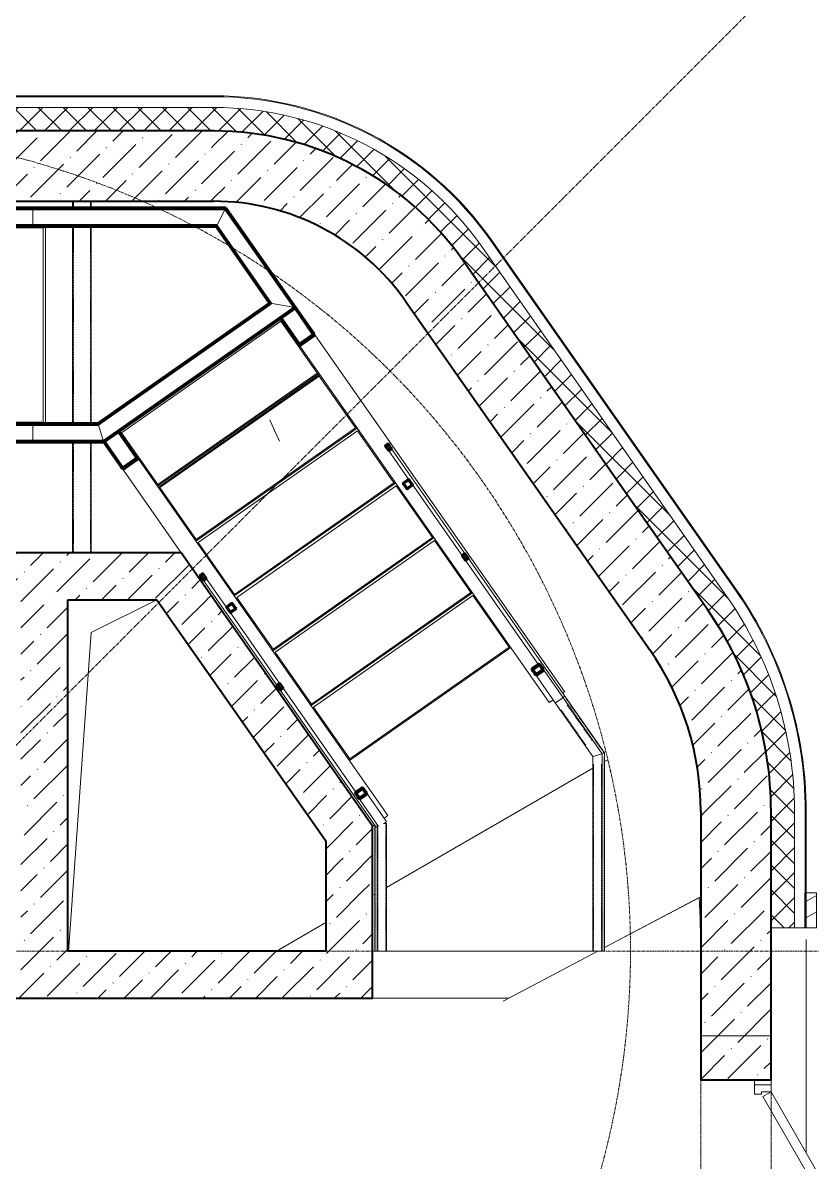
# Model space of a CAD drawing. Header units: millimetres. Extents: x 223 to 163467, y -12002 to 99672.
# Drawn here: x 108839 to 112207, y 18432 to 23293 of the extents above; entities that cross this region are included whole.
import ezdxf

# ---------------------------------------------------------------- set-up
doc = ezdxf.new("R2010")
doc.units = ezdxf.units.MM
for name, pattern in [('ADSK_Линия сетки', [21, 12, -3, 3, -3]), ('Сверху_2_', [3.96875, 2.38125, -1.5875]), ('Скрытая', [7.14375, 4.7625, -2.38125])]:
    doc.linetypes.add(name, pattern=pattern)
for name, color, linetype, lineweight in [('A-ANNO-NOTE', 7, 'Continuous', 9), ('A-AREA', 7, 'Continuous', 9), ('A-DETL-GENF', 7, 'Continuous', 9), ('A-DETL-MEDM', 7, 'Continuous', 18), ('A-DOOR', 7, 'Continuous', 9), ('A-FLOR', 7, 'Continuous', 9), ('A-GLAZ-CWMG', 7, 'Continuous', 9), ('A-WALL', 7, 'Continuous', 9), ('A-WALL-PATT', 7, 'Continuous', 18), ('I-WALL', 7, 'Continuous', 9), ('S-BEAM', 7, 'Continuous', 9), ('S-FSTN', 7, 'Continuous', 9), ('S-GRID', 7, 'Continuous', 9)]:
    doc.layers.add(name, color=color, linetype=linetype, lineweight=lineweight)
pattern_1 = [(45, (0, 0), (42.0948, 154.348), [198.438, -39.688, 1.676, -38.011])]
pattern_2 = [(45, (107111.43, 19209.21), (-53.033, 53.033), []), (135, (107111.43, 19209.21), (-53.033, -53.033), [])]

# ---------------------------------------------------------------- blocks, each defined once
blk = doc.blocks.new('Дверь-Проем - 2200_h_х1500-2633506-2 этаж')
at = {"layer": 'A-DETL-GENF', "linetype": 'Сверху_2_', "lineweight": 20}
for p, q in [((741.8, 150), (-758.2, 150)), ((-758.2, -150), (741.8, -150))]:
    blk.add_line(p, q, dxfattribs=at)
at = {"layer": 'A-DETL-GENF', "lineweight": 40}
for p, q in [((-758.2, 150), (-758.2, -150)), ((741.8, -150), (741.8, 150))]:
    blk.add_line(p, q, dxfattribs=at)
blk = doc.blocks.new('ARM_ПВЛ - ПВ506-2189781-2 этаж')
at = {"layer": 'S-FSTN', "lineweight": 20}
for p, q in [((135, 415), (-135, 415)), ((-135, 415), (-135, -415)), ((135, -415), (135, 415)), ((-135, -415), (135, -415))]:
    blk.add_line(p, q, dxfattribs=at)
blk = doc.blocks.new('ПВЛ_2 - ПВ506-2198100-2 этаж')
at = {"layer": 'S-FSTN', "lineweight": 20}
blk.add_line((75, 0), (915, 0), dxfattribs=at)
blk = doc.blocks.new('Гнутый прямоугольный профиль _Трубы 30245-94_ Балки - гнутый прямоуг_ проф_ 160x80x4-2176570-2 этаж')
at = {"layer": 'S-BEAM', "linetype": 'Скрытая', "lineweight": 20}
for p, q in [((126.7, 36), (-125.5, 36)), ((126.7, -36), (-102.8, -36))]:
    blk.add_line(p, q, dxfattribs=at)
blk = doc.blocks.new('Гнутый прямоугольный профиль _Трубы 30245-94_ Балки - гнутый прямоуг_ проф_ 160x80x4-2177352-2 этаж')
at = {"layer": 'S-BEAM', "linetype": 'Скрытая', "lineweight": 20}
for p, q in [((337, 36), (-397.5, 36)), ((337, -36), (-435, -36))]:
    blk.add_line(p, q, dxfattribs=at)
blk = doc.blocks.new('Гнутый прямоугольный профиль _Трубы 30245-94_ Балки - гнутый прямоуг_ проф_ 160x80x4-2176156-2 этаж')
at = {"layer": 'S-BEAM', "linetype": 'Скрытая', "lineweight": 20}
for p, q in [((498.7, 36), (-496.3, 36)), ((476, -36), (-424, -36))]:
    blk.add_line(p, q, dxfattribs=at)
blk = doc.blocks.new('Гнутый прямоугольный профиль _Трубы 30245-94_ Балки - гнутый прямоуг_ проф_ 160x80x4-2175205-2 этаж')
at = {"layer": 'S-BEAM', "linetype": 'Скрытая', "lineweight": 20}
for p, q in [((220.5, 36), (-184.3, 36)), ((257.9, -36), (-256, -36))]:
    blk.add_line(p, q, dxfattribs=at)
blk = doc.blocks.new('Гнутый прямоугольный профиль _Трубы 30245-94_ Балки - гнутый прямоуг_ проф_ 160x80x4-2183236-2 этаж')
at = {"layer": 'S-BEAM', "linetype": 'Скрытая', "lineweight": 20}
for p, q in [((-500, 36), (-972, 36)), ((420, 36), (-420, 36)), ((528, 36), (500, 36)), ((-500, -36), (-972, -36)), ((420, -36), (-420, -36)), ((528, -36), (500, -36))]:
    blk.add_line(p, q, dxfattribs=at)
blk = doc.blocks.new('Гнутый прямоугольный профиль _Трубы 8645-68_ Балки - гнутый прямоуг_ проф_ 40x20x3-2341593-2 этаж')
at = {"layer": 'S-BEAM', "linetype": 'Скрытая', "lineweight": 20}
for p, q in [((273, 17), (-272, 17)), ((273, -17), (-263.4, -17))]:
    blk.add_line(p, q, dxfattribs=at)
blk = doc.blocks.new('Гнутый квадратный профиль _ТУ BE8639-82_ Балки - гнутый квадрат_ проф_ 15x1_5-2340680-2 этаж')
at = {"layer": 'S-BEAM', "linetype": 'Скрытая', "lineweight": 20}
blk.add_line((269.5, -6), (-265.3, -6), dxfattribs=at)
blk = doc.blocks.new('Гнутый прямоугольный профиль _Трубы 8645-68_ Балки - гнутый прямоуг_ проф_ 40x20x3-2339557-2 этаж')
at = {"layer": 'S-BEAM', "linetype": 'Скрытая', "lineweight": 20}
for p, q in [((418, 17), (-379.6, 17)), ((418, -17), (-379.6, -17))]:
    blk.add_line(p, q, dxfattribs=at)
blk = doc.blocks.new('Гнутый квадратный профиль _ТУ BE8639-82_ Балки - гнутый квадрат_ проф_ 15x1_5-V1-2 этаж')
at = {"layer": 'S-BEAM', "linetype": 'Скрытая', "lineweight": 20}
blk.add_line((421.5, 6), (-407.1, 6), dxfattribs=at)
blk = doc.blocks.new('Гнутый прямоугольный профиль _Трубы 8645-68_ Балки - гнутый прямоуг_ проф_ 40x20x3-2339558-2 этаж')
at = {"layer": 'S-BEAM', "linetype": 'Скрытая', "lineweight": 20}
for p, q in [((80.6, 17), (-105.6, 17)), ((80.6, -17), (-105.6, -17))]:
    blk.add_line(p, q, dxfattribs=at)
blk = doc.blocks.new('Гнутый квадратный профиль _ТУ BE8639-82_ Балки - гнутый квадрат_ проф_ 15x1_5-2339559-2 этаж')
at = {"layer": 'S-BEAM', "linetype": 'Скрытая', "lineweight": 20}
blk.add_line((147.5, 6), (-133.1, 6), dxfattribs=at)
blk = doc.blocks.new('КДП Вышка - КР_rvt-1-2 этаж')
at = {"layer": 'A-WALL-PATT', "lineweight": 20}
h = blk.add_hatch(dxfattribs=at)
h.set_pattern_fill('FP_1', color=256, style=0, pattern_type=2)
h.set_pattern_definition(pattern_1)
h.paths.add_polyline_path([(1849.7, 3322.4), (2541.4, 3322.4), (2541.4, 3622.4), (1569.5, 3622.4), (1569.5, 3322.4), (1763.1, 3322.4)], flags=0)
h.paths.add_polyline_path([(69.5, 3322.4), (69.5, 3622.4), (-902.4, 3622.4), (-902.4, 3322.4), (30, 3322.4)], flags=0)
h = blk.add_hatch(dxfattribs=at)
h.set_pattern_fill('FP_1', color=256, style=0, pattern_type=2)
h.set_pattern_definition(pattern_1)
h.paths.add_polyline_path([(3360.5, 2896), (3606.3, 3068), (3529.9, 3166.7), (3444.4, 3257.5), (3350.6, 3339.8), (3249.4, 3412.7), (3141.6, 3475.5), (3028.4, 3527.7), (2910.6, 3568.9), (2789.4, 3598.5), (2666, 3616.4), (2541.4, 3622.4), (2541.4, 3322.4), (2647.8, 3316.7), (2753.1, 3299.7), (2855.9, 3271.6), (2955.2, 3232.8), (3049.7, 3183.5), (3138.5, 3124.5), (3220.5, 3056.4), (3294.8, 2979.9)], flags=0)
h = blk.add_hatch(dxfattribs=at)
h.set_pattern_fill('FP_1', color=256, style=0, pattern_type=2)
h.set_pattern_definition(pattern_1)
h.paths.add_polyline_path([(4402.5, 1407.9), (4648.2, 1580), (3606.3, 3068), (3360.5, 2896), (4109, 1827)], flags=0)
h = blk.add_hatch(dxfattribs=at)
h.set_pattern_fill('FP_1', color=256, style=0, pattern_type=2)
h.set_pattern_definition(pattern_1)
h.paths.add_polyline_path([(-280.5, 1622.4), (2543, 1622.7), (2403.2, 1822.4), (-764.2, 1822.4), (-904.2, 1622.4), (-660.1, 1622.4)], flags=0)
h = blk.add_hatch(dxfattribs=at)
h.set_pattern_fill('FP_1', color=256, style=0, pattern_type=2)
h.set_pattern_definition(pattern_1)
h.paths.add_polyline_path([(1919.5, 122.4), (1919.5, 1622.4), (1719.5, 1622.4), (1719.5, 122.4)], flags=0)
h = blk.add_hatch(dxfattribs=at)
h.set_pattern_fill('FP_1', color=256, style=0, pattern_type=2)
h.set_pattern_definition(pattern_1)
h.paths.add_polyline_path([(3219.5, 307.8), (3219.5, 656.5), (2543, 1622.4), (2299, 1622.4), (3090.3, 492.3)], flags=0)
h = blk.add_hatch(dxfattribs=at)
h.set_pattern_fill('FP_1', color=256, style=0, pattern_type=2)
h.set_pattern_definition(pattern_1)
h.paths.add_polyline_path([(4919.5, 719.6), (4913.8, 850.3), (4896.7, 980.1), (4868.4, 1107.8), (4829, 1232.6), (4779, 1353.5), (4718.5, 1469.6), (4648.2, 1580), (4402.5, 1407.9), (4467.3, 1304.4), (4521.4, 1194.9), (4564, 1080.4), (4594.7, 962.3), (4613.3, 841.6), (4619.5, 719.6), (4795.9, 719.6)], flags=0)
h = blk.add_hatch(dxfattribs=at)
h.set_pattern_fill('FP_1', color=256, style=0, pattern_type=2)
h.set_pattern_definition(pattern_1)
h.paths.add_polyline_path([(4619.5, -2277.6), (4919.5, -2277.6), (4919.5, -1927.6), (4619.5, -1927.6)], flags=0)
h.paths.add_polyline_path([(4919.5, -427.6), (4919.5, 719.6), (4619.5, 719.6), (4619.5, -427.6), (4849.5, -427.6)], flags=0)
h = blk.add_hatch(dxfattribs=at)
h.set_pattern_fill('FP_1', color=256, style=0, pattern_type=2)
h.set_pattern_definition(pattern_1)
h.paths.add_polyline_path([(3219.5, 122.4), (3219.5, 307.8), (3019.5, 593.5), (3019.5, 122.4), (3062.9, 122.4)], flags=0)
h = blk.add_hatch(dxfattribs=at)
h.set_pattern_fill('FP_1', color=256, style=0, pattern_type=2)
h.set_pattern_definition(pattern_1)
h.paths.add_polyline_path([(69.5, -77.6), (69.5, 122.4), (-430.5, 122.4), (-430.5, -77.6)], flags=0)
h.paths.add_polyline_path([(-1443.1, -77.6), (-1230.5, -77.6), (-1230.5, 122.4), (-1580.5, 122.4), (-1580.5, -77.6)], flags=0)
h.paths.add_polyline_path([(3219.5, -77.6), (3219.5, 122.4), (1569.5, 122.4), (1569.5, -77.6), (3062.9, -77.6)], flags=0)
at = {"layer": 'A-FLOR', "lineweight": 20}
blk.add_line((4179.5, 122.4), (3219.5, 122.4), dxfattribs=at)
at = {"layer": 'I-WALL', "lineweight": 40}
for p, q in [((2541.4, 3622.4), (1569.5, 3622.4)), ((1569.5, 3322.4), (2541.4, 3322.4)), ((4648.2, 1580), (3606.3, 3068)), ((3360.5, 2896), (4402.5, 1407.9)), ((2403.2, 1822.4), (-764.2, 1822.4)), ((2543.2, 1622.4), (2403.2, 1822.4)), ((1919.5, 1622.4), (2299, 1622.4)), ((1919.5, 122.4), (1919.5, 1622.4)), ((2299, 1622.4), (3019.5, 593.5)), ((3219.5, 656.5), (2543.2, 1622.4)), ((4619.5, 719.6), (4619.5, -427.6)), ((4919.5, -427.6), (4919.5, 719.6)), ((3219.5, 307.8), (3219.5, 656.5)), ((3019.5, 593.5), (3019.5, 122.4)), ((3219.5, 122.4), (3219.5, 307.8)), ((3019.5, 122.4), (1919.5, 122.4)), ((3219.5, -77.6), (3219.5, 122.4)), ((1569.5, -77.6), (3219.5, -77.6))]:
    blk.add_line(p, q, dxfattribs=at)
for centre, radius, start, end in [((2541.4, 2322.4), 1300, 35, 90), ((2541.4, 2322.4), 1000, 35, 90), ((3419.5, 719.6), 1500, 360, 35), ((3419.5, 719.6), 1200, 0, 35)]:
    blk.add_arc(centre, radius, start, end, dxfattribs=at)
at = {"layer": 'S-BEAM', "lineweight": 20}
for p, q in [((1939.5, 3322.4), (1939.5, 3294.4)), ((2019.5, 3294.4), (2019.5, 3322.4)), ((1770, 3222.4), (1770, 3286.4)), ((1770, 3286.4), (1770, 3222.4)), ((2555.8, 3222.4), (2589.2, 3286.4)), ((2589.2, 3286.1), (2555.9, 3222.2)), ((1939.5, 3214.4), (1939.5, 2374.4)), ((2019.5, 2374.4), (2019.5, 3214.4)), ((2791.5, 2885.6), (2880.5, 2870.1)), ((2880.9, 2870), (2791.6, 2885.6)), ((2882.1, 2869.8), (2880.9, 2870)), ((2891.8, 2868), (2891.7, 2868.2)), ((4038.6, 1230.1), (2965.7, 2762.4)), ((2900.2, 2716.5), (3973.1, 1184.2)), ((2302, 2106.3), (2990.1, 2588.1)), ((2993.4, 2583.5), (2305.3, 2101.7)), ((2990.1, 2588.1), (2983.2, 2589.3)), ((2992.1, 2576.5), (2993.4, 2583.5)), ((1770, 2302.4), (1770, 2366.4)), ((1770, 2366.4), (1770, 2302.4)), ((2070.2, 2302.4), (2050, 2366.4)), ((2050, 2366.4), (2070.2, 2302.4)), ((2465.9, 1872.3), (3154, 2354.1)), ((3154, 2354.1), (3147, 2355.3)), ((1939.5, 2294.4), (1939.5, 1822.4)), ((2019.5, 1822.4), (2019.5, 2294.4)), ((3285.4, 2262.2), (3376, 2132.9)), ((3616.4, 1815.7), (3297.7, 2270.8)), ((2146.6, 2188.8), (2403.2, 1822.4)), ((3285, 702.4), (2212.1, 2234.7)), ((2303.3, 2113.2), (2302, 2106.3)), ((2305.3, 2101.7), (2312.2, 2100.4)), ((2629.7, 1638.3), (3317.8, 2120.1)), ((3317.8, 2120.1), (3310.8, 2121.4)), ((3388.6, 2114.9), (3604.1, 1807.1)), ((2467.1, 1879.3), (2465.9, 1872.3)), ((2793.5, 1404.3), (3481.6, 1886.1)), ((3481.6, 1886.1), (3474.7, 1887.4)), ((4039.5, 1211.5), (3625.4, 1802.9)), ((3613.1, 1794.3), (3926.4, 1346.9)), ((2494.9, 1708.7), (2813.6, 1253.6)), ((2597.8, 1588), (2507.2, 1717.3)), ((3645.5, 1652.2), (3638.5, 1653.4)), ((2630.9, 1645.3), (2629.7, 1638.3)), ((2957.4, 1170.4), (3645.5, 1652.2)), ((2825.9, 1262.2), (2610.4, 1570)), ((2794.8, 1411.3), (2793.5, 1404.3)), ((3121.2, 936.4), (3809.3, 1418.2)), ((3809.3, 1418.2), (3802.3, 1419.4)), ((4031.2, 1205.9), (3944.3, 1329.9)), ((3911.6, 1307), (3998.4, 1183)), ((2822.6, 1240.8), (3234, 653.2)), ((3148.2, 802), (2834.9, 1249.4)), ((4030.5, 1224.4), (4032.1, 1225.5)), ((2958.6, 1177.3), (2957.4, 1170.4)), ((3979.7, 1188.8), (3989.5, 1195.7)), ((3998.4, 1183), (4159.5, 952.9)), ((4004.4, 1184.9), (4027.3, 1200.9)), ((4027.3, 1200.9), (4004.4, 1184.9)), ((4199.5, 965.5), (4031.2, 1205.9)), ((4031.8, 1205), (4037.5, 1209)), ((4037.5, 1209), (4031.8, 1205)), ((4209.5, 968.7), (4039.5, 1211.5)), ((3122.4, 943.4), (3121.2, 936.4)), ((4159.5, 952.9), (4159.5, 122.8)), ((4193.5, 963.6), (4165.5, 954.8)), ((4165.5, 954.8), (4193.5, 963.6)), ((4206.5, 967.7), (4199.5, 965.5)), ((4199.5, 965.5), (4206.5, 967.7)), ((4199.5, 122.8), (4199.5, 965.5)), ((4209.5, 122.9), (4209.5, 968.7)), ((3158, 779.3), (3244.8, 655.2)), ((3277.6, 678.2), (3190.7, 802.2)), ((3268.6, 690.9), (3278.5, 697.8)), ((3226, 661.1), (3227.8, 662.3)), ((3229.5, 657.7), (3229.5, 122.7)), ((3229.5, 657.7), (3230.4, 657.7)), ((3239.5, 654.9), (3237.5, 653.5)), ((3239.5, 662.8), (3239.5, 122.8)), ((3265.9, 667.8), (3273.5, 667.8)), ((3274.7, 671.9), (3268.8, 667.8)), ((3273.5, 667.8), (3279.5, 667.8)), ((3279.5, 122.8), (3279.5, 667.8)), ((3232.5, 122.7), (3229.5, 122.7)), ((3239.5, 122.7), (3232.5, 122.7)), ((3245.5, 122.8), (3239.5, 122.8)), ((3273.5, 122.8), (3245.5, 122.8)), ((3279.5, 122.8), (3273.5, 122.8)), ((4165.5, 122.8), (4159.5, 122.8)), ((4193.5, 122.8), (4165.5, 122.8)), ((4199.5, 122.8), (4193.5, 122.8)), ((4206.5, 122.9), (4199.5, 122.9)), ((4209.5, 122.9), (4206.5, 122.9))]:
    blk.add_line(p, q, dxfattribs=at)
at = {"layer": 'S-BEAM', "lineweight": 60}
for p, q in [((1787.7, 3294.4), (1697, 3294.4)), ((1697, 3290.4), (1787.7, 3290.4)), ((1787.7, 3290.4), (1787.7, 3294.4)), ((2593.2, 3294.4), (1787.7, 3294.4)), ((1787.7, 3294.4), (1787.7, 3290.4)), ((1787.7, 3290.4), (2591.2, 3290.4)), ((2591.2, 3290.4), (2593.2, 3294.2)), ((2593.4, 3294.1), (2591.3, 3290.1)), ((2591.3, 3290.1), (2886.1, 2869.1)), ((2593.2, 3294.2), (2593.2, 3294.4)), ((2891.7, 2868.2), (2593.4, 3294.1)), ((1787.7, 3218.4), (1697, 3218.4)), ((1697, 3214.4), (1787.7, 3214.4)), ((1787.7, 3214.4), (1787.7, 3218.4)), ((2553.7, 3218.4), (1787.7, 3218.4)), ((1787.7, 3218.4), (1787.7, 3214.4)), ((1787.7, 3214.4), (2551.6, 3214.4)), ((2551.6, 3214.4), (2553.7, 3218.4)), ((2553.8, 3218.2), (2551.7, 3214.2)), ((2551.7, 3214.2), (2780.4, 2887.6)), ((2786, 2886.6), (2553.8, 3218.2)), ((2780.4, 2887.6), (2047.5, 2374.4)), ((2048.7, 2370.4), (2786, 2886.6)), ((2886.5, 2869.1), (2071.4, 2298.4)), ((2786, 2886.6), (2780.4, 2887.6)), ((2780.4, 2887.6), (2786, 2886.6)), ((2886.1, 2869.1), (2891.7, 2868.2)), ((2891.7, 2868.2), (2886.5, 2869.1)), ((2891.8, 2867.9), (2891.7, 2868.2)), ((2072.7, 2294.4), (2891.8, 2867.9)), ((2829.6, 2824.3), (2826.3, 2822)), ((2826.3, 2822), (2900.2, 2716.5)), ((2903.5, 2718.8), (2829.6, 2824.3)), ((2891.8, 2867.9), (2888.6, 2865.6)), ((2888.6, 2865.6), (2962.5, 2760.1)), ((2965.7, 2762.4), (2891.8, 2867.9)), ((2963.2, 2752.1), (2910.8, 2715.4)), ((2914.8, 2709.6), (2967.2, 2746.4)), ((1787.7, 2374.4), (1697, 2374.4)), ((1697, 2370.4), (1787.7, 2370.4)), ((1787.7, 2370.4), (1787.7, 2374.4)), ((2047.5, 2374.4), (1787.7, 2374.4)), ((1787.7, 2374.4), (1787.7, 2370.4)), ((1787.7, 2370.4), (2048.7, 2370.4)), ((2048.7, 2370.4), (2047.5, 2374.4)), ((2047.5, 2374.4), (2048.7, 2370.4)), ((2138.2, 2340.2), (2134.9, 2337.9)), ((2134.9, 2337.9), (2208.9, 2232.4)), ((2212.1, 2234.7), (2138.2, 2340.2)), ((1787.7, 2298.4), (1697, 2298.4)), ((1697, 2294.4), (1787.7, 2294.4)), ((1787.7, 2294.4), (1787.7, 2298.4)), ((2071.4, 2298.4), (1787.7, 2298.4)), ((1787.7, 2298.4), (1787.7, 2294.4)), ((1787.7, 2294.4), (2072.7, 2294.4)), ((2072.7, 2294.4), (2071.4, 2298.4)), ((2071.4, 2298.4), (2072.7, 2294.4)), ((2076, 2296.7), (2072.7, 2294.4)), ((2072.7, 2294.4), (2146.6, 2188.8)), ((2149.9, 2191.1), (2076, 2296.7)), ((3283.3, 2286.3), (3275.9, 2281.1)), ((3276.4, 2275.1), (3285.4, 2262.2)), ((3277.4, 2278.9), (3284.8, 2284.1)), ((3286.7, 2263.1), (3277.7, 2275.9)), ((3287.5, 2282.8), (3296.5, 2270)), ((3297.7, 2270.8), (3288.7, 2283.7)), ((3296.8, 2267), (3289.4, 2261.8)), ((3290.9, 2259.7), (3298.3, 2264.8)), ((2209.6, 2224.4), (2157.2, 2187.7)), ((2161.2, 2182), (2213.6, 2218.7)), ((3351.4, 2115.7), (3364.1, 2097.6)), ((3370.4, 2133.9), (3352.4, 2121.2)), ((3365.7, 2098.8), (3353.1, 2116.8)), ((3353.6, 2119.6), (3371.6, 2132.2)), ((3386.5, 2110.9), (3368.5, 2098.3)), ((3369.6, 2096.7), (3387.6, 2109.3)), ((3374.4, 2131.7), (3387, 2113.7)), ((3388.6, 2114.9), (3376, 2132.9)), ((3610.9, 1818.3), (3603.5, 1813.1)), ((3604.1, 1807.1), (3613.1, 1794.3)), ((3605, 1811), (3612.4, 1816.2)), ((3614.3, 1795.1), (3605.3, 1808)), ((3615.2, 1814.9), (3624.2, 1802)), ((3625.4, 1802.9), (3616.4, 1815.7)), ((3624.4, 1799), (3617, 1793.9)), ((3618.5, 1791.7), (3625.9, 1796.9)), ((2492.8, 1732.8), (2485.4, 1727.6)), ((2485.9, 1721.6), (2494.9, 1708.7)), ((2486.9, 1725.4), (2494.3, 1730.6)), ((2496.2, 1709.6), (2487.2, 1722.4)), ((2497, 1729.3), (2506, 1716.5)), ((2507.2, 1717.3), (2498.2, 1730.2)), ((2506.3, 1713.5), (2498.9, 1708.3)), ((2500.4, 1706.2), (2507.8, 1711.3)), ((2616.8, 1606.2), (2598.8, 1593.5)), ((2599.9, 1591.9), (2618, 1604.5)), ((2635, 1587.2), (2622.4, 1605.2)), ((2597.8, 1588), (2610.4, 1570)), ((2612.1, 1571.1), (2599.5, 1589.1)), ((2632.9, 1583.2), (2614.9, 1570.6)), ((2616, 1569), (2634, 1581.6)), ((2620.8, 1604), (2633.4, 1586)), ((3925.4, 1346.5), (3902.5, 1330.4)), ((3903.6, 1318.4), (3911.6, 1307)), ((3905.5, 1326.1), (3928.4, 1342.2)), ((3914, 1308.7), (3906, 1320.1)), ((3942.4, 1322.2), (3919.5, 1306.1)), ((3922.5, 1301.8), (3945.4, 1317.9)), ((3933.9, 1339.6), (3941.9, 1328.2)), ((3944.3, 1329.9), (3936.3, 1341.3)), ((2820.4, 1264.8), (2813.1, 1259.6)), ((2813.6, 1253.6), (2822.6, 1240.8)), ((2814.6, 1257.5), (2821.9, 1262.7)), ((2823.8, 1241.6), (2814.8, 1254.5)), ((2824.7, 1261.4), (2833.7, 1248.5)), ((2834.9, 1249.4), (2825.9, 1262.2)), ((2833.9, 1245.5), (2826.6, 1240.4)), ((2828.1, 1238.2), (2835.4, 1243.4)), ((3171.8, 818.8), (3148.9, 802.7)), ((3150, 790.7), (3158, 779.3)), ((3151.9, 798.4), (3174.8, 814.5)), ((3160.4, 781), (3152.4, 792.4)), ((3188.8, 794.5), (3165.9, 778.4)), ((3168.9, 774.2), (3191.8, 790.2)), ((3180.3, 811.9), (3188.3, 800.5)), ((3190.7, 802.2), (3182.7, 813.7))]:
    blk.add_line(p, q, dxfattribs=at)
at = {"layer": 'S-BEAM', "lineweight": 20, "flags": 128}
for points in [[(1770, 3286.4), (1770, 3287.2), (1770.1, 3288.1), (1770.3, 3288.8), (1770.5, 3289.5), (1770.7, 3290), (1771, 3290.3), (1771.3, 3290.4)], [(1771.3, 3290.4), (1771, 3290.3), (1770.7, 3290), (1770.5, 3289.5), (1770.3, 3288.8), (1770.1, 3288.1), (1770, 3287.2), (1770, 3286.4)], [(2591.3, 3290.1), (2591.3, 3290), (2591.1, 3289.7), (2590.9, 3289.3), (2590.5, 3288.6), (2590.1, 3287.9), (2589.7, 3287), (2589.2, 3286.1)], [(2589.2, 3286.4), (2589.6, 3287.2), (2590.1, 3288.1), (2590.5, 3288.8), (2590.8, 3289.5)], [(2591, 3290), (2591.2, 3290.3), (2591.2, 3290.4)], [(2593.2, 3294.2), (2592.9, 3293.6), (2592.4, 3292.6), (2591.8, 3291.4), (2591.2, 3290.3)], [(1771.3, 3218.4), (1771, 3218.5), (1770.7, 3218.8), (1770.5, 3219.2), (1770.3, 3219.9), (1770.1, 3220.6), (1770, 3221.5), (1770, 3222.4)], [(1770, 3222.4), (1770, 3221.5), (1770.1, 3220.6), (1770.3, 3219.9), (1770.5, 3219.2), (1770.7, 3218.8), (1771, 3218.5), (1771.3, 3218.4)], [(2553.7, 3218.4), (2553.7, 3218.5), (2553.9, 3218.8), (2554.1, 3219.2), (2554.5, 3219.9), (2554.9, 3220.6), (2555.3, 3221.5), (2555.8, 3222.4)], [(2554, 3218.6), (2553.9, 3218.3), (2553.8, 3218.2)], [(2555.9, 3222.2), (2555.4, 3221.3), (2555, 3220.4), (2554.6, 3219.7), (2554.3, 3219.1)], [(2791.6, 2885.6), (2790.3, 2885.8), (2789.2, 2886.1), (2788.1, 2886.2), (2787.2, 2886.4), (2786.6, 2886.5), (2786.1, 2886.6), (2786, 2886.6)], [(2786.1, 2886.6), (2786.5, 2886.5), (2787.2, 2886.4), (2788.1, 2886.2), (2789.1, 2886.1), (2790.3, 2885.9), (2791.5, 2885.6)], [(2880.5, 2870.1), (2881.8, 2869.9), (2883, 2869.7), (2884, 2869.5), (2884.9, 2869.3), (2885.6, 2869.2), (2886, 2869.2), (2886.1, 2869.1)], [(1770, 2366.4), (1770, 2367.2), (1770.1, 2368.1), (1770.3, 2368.8), (1770.5, 2369.5), (1770.7, 2370), (1771, 2370.3), (1771.3, 2370.4)], [(1771.3, 2370.4), (1771, 2370.3), (1770.7, 2370), (1770.5, 2369.5), (1770.3, 2368.8), (1770.1, 2368.1), (1770, 2367.2), (1770, 2366.4)], [(2050, 2366.4), (2049.7, 2367.2), (2049.4, 2368.1), (2049.2, 2368.8), (2049, 2369.5), (2048.8, 2370), (2048.8, 2370.3), (2048.7, 2370.4)], [(2048.7, 2370.4), (2048.8, 2370.3), (2048.8, 2370), (2049, 2369.5), (2049.2, 2368.8), (2049.4, 2368.1), (2049.7, 2367.2), (2050, 2366.4)], [(1771.3, 2298.4), (1771, 2298.5), (1770.7, 2298.8), (1770.5, 2299.2), (1770.3, 2299.9), (1770.1, 2300.6), (1770, 2301.5), (1770, 2302.4)], [(1770, 2302.4), (1770, 2301.5), (1770.1, 2300.6), (1770.3, 2299.9), (1770.5, 2299.2), (1770.7, 2298.8), (1771, 2298.5), (1771.3, 2298.4)], [(2071.4, 2298.4), (2071.4, 2298.5), (2071.3, 2298.8), (2071.1, 2299.2), (2070.9, 2299.9), (2070.7, 2300.6), (2070.4, 2301.5), (2070.2, 2302.4)], [(2070.2, 2302.4), (2070.4, 2301.5), (2070.7, 2300.6), (2070.9, 2299.9), (2071.1, 2299.2), (2071.3, 2298.8), (2071.4, 2298.5), (2071.4, 2298.4)], [(4032.1, 1225.5), (4033.6, 1226.5), (4034.9, 1227.5), (4036.2, 1228.4), (4037.2, 1229.1), (4038, 1229.7), (4038.5, 1230), (4038.6, 1230.1)], [(3973.1, 1184.2), (3973.3, 1184.3), (3973.8, 1184.7), (3974.5, 1185.2), (3975.6, 1186), (3976.8, 1186.8), (3978.2, 1187.8), (3979.7, 1188.8)], [(3998.4, 1183), (4000.6, 1182.9), (4004.4, 1184.9)], [(4004.4, 1184.9), (4000.6, 1182.9), (3998.4, 1183)], [(4027.3, 1200.9), (4030.5, 1203.8), (4031.2, 1205.9)], [(4031.2, 1205.9), (4030.5, 1203.8), (4027.3, 1200.9)], [(4037.5, 1209), (4039.1, 1210.5), (4039.5, 1211.5)], [(4039.5, 1211.5), (4039.1, 1210.5), (4037.5, 1209)], [(4165.5, 954.8), (4161.3, 953.5), (4159.5, 952.9)], [(4159.5, 952.9), (4161.3, 953.5), (4165.5, 954.8)], [(4199.5, 965.5), (4197.7, 965), (4193.5, 963.6)], [(4193.5, 963.6), (4197.7, 965), (4199.5, 965.5)], [(4209.5, 968.7), (4208.6, 968.4), (4206.5, 967.7)], [(4206.5, 967.7), (4208.6, 968.4), (4209.5, 968.7)], [(3278.5, 697.8), (3279.9, 698.9), (3281.3, 699.8), (3282.6, 700.7), (3283.6, 701.4), (3284.4, 702), (3284.9, 702.3), (3285, 702.4)], [(3219.5, 656.5), (3219.7, 656.7), (3220.1, 657), (3220.9, 657.5), (3222, 658.3), (3223.2, 659.1), (3224.6, 660.1), (3226, 661.1)]]:
    blk.add_lwpolyline(points, dxfattribs=at)
at = {"layer": 'S-BEAM', "lineweight": 60, "flags": 128}
for points in [[(2962.5, 2760.1), (2963.2, 2758.9), (2963.8, 2757.7), (2964.1, 2756.5), (2964.3, 2755.4), (2964.3, 2754.3), (2964.1, 2753.4), (2963.8, 2752.6), (2963.2, 2752.1)], [(2967.2, 2746.4), (2968.3, 2747.5), (2969.1, 2749), (2969.5, 2750.8), (2969.5, 2752.9), (2969.1, 2755.2), (2968.3, 2757.6), (2967.2, 2760.1), (2965.7, 2762.4)], [(2900.2, 2716.5), (2901.9, 2714.3), (2903.8, 2712.5), (2905.8, 2710.9), (2907.8, 2709.7), (2909.8, 2709), (2911.7, 2708.8), (2913.3, 2709), (2914.8, 2709.6)], [(2910.8, 2715.4), (2910.1, 2715), (2909.2, 2714.9), (2908.3, 2715), (2907.3, 2715.4), (2906.3, 2716), (2905.3, 2716.8), (2904.3, 2717.7), (2903.5, 2718.8)], [(3288.7, 2283.7), (3288.1, 2284.5), (3287.4, 2285.2), (3286.6, 2285.8), (3285.9, 2286.2), (3285.1, 2286.5), (3284.4, 2286.6), (3283.8, 2286.5), (3283.3, 2286.3)], [(3275.9, 2281.1), (3275.5, 2280.7), (3275.2, 2280.1), (3275, 2279.4), (3275, 2278.6), (3275.2, 2277.8), (3275.5, 2276.9), (3275.9, 2276), (3276.4, 2275.1)], [(3277.7, 2275.9), (3277.4, 2276.4), (3277.2, 2276.8), (3277, 2277.3), (3277, 2277.7), (3277, 2278.1), (3277, 2278.5), (3277.2, 2278.7), (3277.4, 2278.9)], [(3284.8, 2284.1), (3285, 2284.2), (3285.3, 2284.3), (3285.7, 2284.2), (3286.1, 2284.1), (3286.4, 2283.9), (3286.8, 2283.6), (3287.2, 2283.2), (3287.5, 2282.8)], [(3285.4, 2262.2), (3286.1, 2261.4), (3286.8, 2260.7), (3287.5, 2260.1), (3288.3, 2259.7), (3289, 2259.4), (3289.7, 2259.3), (3290.4, 2259.4), (3290.9, 2259.7)], [(3289.4, 2261.8), (3289.1, 2261.7), (3288.8, 2261.6), (3288.5, 2261.7), (3288.1, 2261.8), (3287.7, 2262), (3287.3, 2262.3), (3287, 2262.7), (3286.7, 2263.1)], [(3296.5, 2270), (3296.8, 2269.5), (3297, 2269.1), (3297.1, 2268.6), (3297.2, 2268.2), (3297.2, 2267.8), (3297.1, 2267.5), (3297, 2267.2), (3296.8, 2267)], [(3298.3, 2264.8), (3298.7, 2265.2), (3299, 2265.8), (3299.1, 2266.5), (3299.1, 2267.3), (3299, 2268.2), (3298.7, 2269.1), (3298.3, 2270), (3297.7, 2270.8)], [(2146.6, 2188.8), (2148.3, 2186.7), (2150.2, 2184.8), (2152.1, 2183.2), (2154.2, 2182.1), (2156.2, 2181.3), (2158, 2181.1), (2159.7, 2181.3), (2161.2, 2182)], [(2157.2, 2187.7), (2156.4, 2187.3), (2155.6, 2187.2), (2154.7, 2187.4), (2153.7, 2187.7), (2152.6, 2188.3), (2151.7, 2189.1), (2150.7, 2190), (2149.9, 2191.1)], [(2208.9, 2232.4), (2209.6, 2231.2), (2210.1, 2230), (2210.5, 2228.8), (2210.7, 2227.7), (2210.7, 2226.6), (2210.5, 2225.7), (2210.1, 2224.9), (2209.6, 2224.4)], [(2213.6, 2218.7), (2214.7, 2219.8), (2215.5, 2221.3), (2215.9, 2223.1), (2215.9, 2225.3), (2215.5, 2227.6), (2214.7, 2230), (2213.6, 2232.4), (2212.1, 2234.7)], [(3603.5, 1813.1), (3603.1, 1812.7), (3602.8, 1812.2), (3602.7, 1811.5), (3602.7, 1810.7), (3602.8, 1809.8), (3603.1, 1808.9), (3603.6, 1808), (3604.1, 1807.1)], [(3605.3, 1808), (3605.1, 1808.4), (3604.8, 1808.9), (3604.7, 1809.3), (3604.6, 1809.8), (3604.6, 1810.2), (3604.7, 1810.5), (3604.8, 1810.8), (3605, 1811)], [(3616.4, 1815.7), (3615.7, 1816.5), (3615, 1817.2), (3614.3, 1817.8), (3613.5, 1818.3), (3612.8, 1818.5), (3612.1, 1818.6), (3611.5, 1818.6), (3610.9, 1818.3)], [(3612.4, 1816.2), (3612.7, 1816.3), (3613, 1816.3), (3613.4, 1816.3), (3613.7, 1816.1), (3614.1, 1815.9), (3614.5, 1815.6), (3614.8, 1815.3), (3615.2, 1814.9)], [(3624.2, 1802), (3624.4, 1801.6), (3624.6, 1801.1), (3624.8, 1800.7), (3624.9, 1800.3), (3624.9, 1799.9), (3624.8, 1799.5), (3624.6, 1799.2), (3624.4, 1799)], [(3625.9, 1796.9), (3626.3, 1797.3), (3626.6, 1797.9), (3626.8, 1798.6), (3626.8, 1799.4), (3626.6, 1800.2), (3626.3, 1801.1), (3625.9, 1802), (3625.4, 1802.9)], [(3613.1, 1794.3), (3613.7, 1793.5), (3614.4, 1792.8), (3615.2, 1792.2), (3615.9, 1791.8), (3616.7, 1791.5), (3617.4, 1791.4), (3618, 1791.5), (3618.5, 1791.7)], [(3617, 1793.9), (3616.8, 1793.7), (3616.5, 1793.7), (3616.1, 1793.7), (3615.7, 1793.9), (3615.4, 1794.1), (3615, 1794.4), (3614.6, 1794.7), (3614.3, 1795.1)], [(2485.4, 1727.6), (2485, 1727.2), (2484.7, 1726.6), (2484.5, 1725.9), (2484.5, 1725.1), (2484.7, 1724.3), (2485, 1723.4), (2485.4, 1722.5), (2485.9, 1721.6)], [(2487.2, 1722.4), (2486.9, 1722.9), (2486.7, 1723.3), (2486.6, 1723.8), (2486.5, 1724.2), (2486.5, 1724.6), (2486.6, 1725), (2486.7, 1725.2), (2486.9, 1725.4)], [(2498.2, 1730.2), (2497.6, 1731), (2496.9, 1731.7), (2496.2, 1732.3), (2495.4, 1732.7), (2494.7, 1733), (2493.9, 1733.1), (2493.3, 1733), (2492.8, 1732.8)], [(2494.3, 1730.6), (2494.5, 1730.7), (2494.9, 1730.8), (2495.2, 1730.7), (2495.6, 1730.6), (2496, 1730.4), (2496.3, 1730.1), (2496.7, 1729.7), (2497, 1729.3)], [(2494.9, 1708.7), (2495.6, 1707.9), (2496.3, 1707.2), (2497, 1706.6), (2497.8, 1706.2), (2498.5, 1705.9), (2499.2, 1705.8), (2499.9, 1705.9), (2500.4, 1706.2)], [(2498.9, 1708.3), (2498.6, 1708.2), (2498.3, 1708.1), (2498, 1708.2), (2497.6, 1708.3), (2497.2, 1708.5), (2496.8, 1708.8), (2496.5, 1709.2), (2496.2, 1709.6)], [(2506, 1716.5), (2506.3, 1716), (2506.5, 1715.6), (2506.6, 1715.1), (2506.7, 1714.7), (2506.7, 1714.3), (2506.6, 1714), (2506.5, 1713.7), (2506.3, 1713.5)], [(2507.8, 1711.3), (2508.2, 1711.7), (2508.5, 1712.3), (2508.6, 1713), (2508.6, 1713.8), (2508.5, 1714.7), (2508.2, 1715.6), (2507.8, 1716.5), (2507.2, 1717.3)], [(3902.5, 1330.4), (3901.7, 1329.6), (3901.1, 1328.4), (3900.8, 1327.1), (3900.8, 1325.5), (3901.1, 1323.7), (3901.7, 1321.9), (3902.5, 1320.1), (3903.6, 1318.4)], [(3906, 1320.1), (3905.5, 1321), (3905.1, 1321.9), (3904.8, 1322.8), (3904.6, 1323.7), (3904.6, 1324.4), (3904.8, 1325.1), (3905.1, 1325.7), (3905.5, 1326.1)], [(3936.3, 1341.3), (3935.1, 1342.9), (3933.7, 1344.4), (3932.2, 1345.5), (3930.7, 1346.4), (3929.2, 1346.9), (3927.8, 1347.1), (3926.5, 1347), (3925.4, 1346.5)], [(3928.4, 1342.2), (3929, 1342.4), (3929.6, 1342.5), (3930.3, 1342.4), (3931.1, 1342.1), (3931.8, 1341.7), (3932.6, 1341.1), (3933.3, 1340.4), (3933.9, 1339.6)], [(3941.9, 1328.2), (3942.4, 1327.3), (3942.9, 1326.4), (3943.1, 1325.5), (3943.3, 1324.7), (3943.3, 1323.9), (3943.1, 1323.2), (3942.9, 1322.6), (3942.4, 1322.2)], [(3945.4, 1317.9), (3946.3, 1318.7), (3946.9, 1319.9), (3947.2, 1321.3), (3947.2, 1322.8), (3946.9, 1324.6), (3946.3, 1326.4), (3945.4, 1328.2), (3944.3, 1329.9)], [(2825.9, 1262.2), (2825.3, 1263), (2824.6, 1263.7), (2823.8, 1264.3), (2823.1, 1264.8), (2822.3, 1265), (2821.6, 1265.1), (2821, 1265.1), (2820.4, 1264.8)], [(3911.6, 1307), (3912.8, 1305.4), (3914.3, 1304), (3915.7, 1302.8), (3917.3, 1301.9), (3918.8, 1301.4), (3920.2, 1301.2), (3921.4, 1301.3), (3922.5, 1301.8)], [(3919.5, 1306.1), (3919, 1305.9), (3918.3, 1305.8), (3917.6, 1305.9), (3916.9, 1306.2), (3916.1, 1306.6), (3915.4, 1307.2), (3914.7, 1307.9), (3914, 1308.7)], [(2813.1, 1259.6), (2812.6, 1259.2), (2812.4, 1258.7), (2812.2, 1258), (2812.2, 1257.2), (2812.4, 1256.3), (2812.6, 1255.4), (2813.1, 1254.5), (2813.6, 1253.6)], [(2814.8, 1254.5), (2814.6, 1254.9), (2814.4, 1255.4), (2814.2, 1255.8), (2814.1, 1256.3), (2814.1, 1256.7), (2814.2, 1257), (2814.4, 1257.3), (2814.6, 1257.5)], [(2821.9, 1262.7), (2822.2, 1262.8), (2822.5, 1262.8), (2822.9, 1262.8), (2823.2, 1262.6), (2823.6, 1262.4), (2824, 1262.1), (2824.4, 1261.8), (2824.7, 1261.4)], [(2822.6, 1240.8), (2823.2, 1240), (2823.9, 1239.3), (2824.7, 1238.7), (2825.5, 1238.3), (2826.2, 1238), (2826.9, 1237.9), (2827.5, 1238), (2828.1, 1238.2)], [(2826.6, 1240.4), (2826.3, 1240.2), (2826, 1240.2), (2825.6, 1240.2), (2825.3, 1240.4), (2824.9, 1240.6), (2824.5, 1240.9), (2824.2, 1241.2), (2823.8, 1241.6)], [(2833.7, 1248.5), (2833.9, 1248.1), (2834.1, 1247.6), (2834.3, 1247.2), (2834.4, 1246.8), (2834.4, 1246.4), (2834.3, 1246), (2834.2, 1245.7), (2833.9, 1245.5)], [(2835.4, 1243.4), (2835.9, 1243.8), (2836.2, 1244.4), (2836.3, 1245.1), (2836.3, 1245.9), (2836.2, 1246.7), (2835.9, 1247.6), (2835.4, 1248.5), (2834.9, 1249.4)], [(3148.9, 802.7), (3148, 801.9), (3147.5, 800.7), (3147.2, 799.4), (3147.2, 797.8), (3147.5, 796), (3148, 794.2), (3148.9, 792.4), (3150, 790.7)], [(3152.4, 792.4), (3151.9, 793.3), (3151.5, 794.2), (3151.2, 795.1), (3151, 796), (3151, 796.8), (3151.2, 797.4), (3151.5, 798), (3151.9, 798.4)], [(3158, 779.3), (3159.2, 777.7), (3160.6, 776.3), (3162.1, 775.1), (3163.6, 774.2), (3165.1, 773.7), (3166.5, 773.5), (3167.8, 773.6), (3168.9, 774.2)], [(3165.9, 778.4), (3165.3, 778.2), (3164.7, 778.1), (3164, 778.2), (3163.3, 778.5), (3162.5, 778.9), (3161.8, 779.5), (3161.1, 780.2), (3160.4, 781)], [(3182.7, 813.7), (3181.5, 815.3), (3180.1, 816.7), (3178.6, 817.8), (3177, 818.7), (3175.6, 819.2), (3174.2, 819.4), (3172.9, 819.3), (3171.8, 818.8)], [(3174.8, 814.5), (3175.4, 814.7), (3176, 814.8), (3176.7, 814.7), (3177.4, 814.5), (3178.2, 814), (3178.9, 813.4), (3179.6, 812.7), (3180.3, 811.9)], [(3188.3, 800.5), (3188.8, 799.6), (3189.2, 798.7), (3189.5, 797.8), (3189.7, 797), (3189.7, 796.2), (3189.5, 795.5), (3189.2, 794.9), (3188.8, 794.5)], [(3191.8, 790.2), (3192.7, 791.1), (3193.2, 792.2), (3193.5, 793.6), (3193.5, 795.2), (3193.2, 796.9), (3192.7, 798.7), (3191.8, 800.5), (3190.7, 802.2)]]:
    blk.add_lwpolyline(points, dxfattribs=at)
at = {"layer": 'S-BEAM', "lineweight": 60}
for centre, radius, start, end in [((3354.7, 2118), 4, 125, 215), ((3354.7, 2118), 2, 125, 215), ((3367.3, 2099.9), 4, 215, 305), ((3367.3, 2099.9), 2, 215, 305), ((3372.7, 2130.6), 4, 35, 125), ((3372.7, 2130.6), 2, 35, 125), ((3385.4, 2112.6), 2, 305, 35), ((3385.4, 2112.6), 4, 305, 35), ((2619.1, 1602.9), 4, 35, 125), ((2619.1, 1602.9), 2, 35, 125), ((2601.1, 1590.3), 4, 125, 215), ((2601.1, 1590.3), 2, 125, 215), ((2613.7, 1572.2), 4, 215, 305), ((2613.7, 1572.2), 2, 215, 305), ((2631.7, 1584.9), 2, 305, 35), ((2631.7, 1584.9), 4, 305, 35)]:
    blk.add_arc(centre, radius, start, end, dxfattribs=at)
at = {"layer": 'S-BEAM', "lineweight": 20}
for centre, major_axis, start_param, end_param in [((3236.5, 654.9), (2.46, 1.72), 3.141593, 4.712389), ((3272.7, 674.7), (4.91, 3.44), 4.712389, 6.283185)]:
    blk.add_ellipse(centre, major_axis=major_axis, ratio=0.573576, start_param=start_param, end_param=end_param, dxfattribs=at)
at = {"lineweight": 20}
for name, p, rotation in [('Гнутый прямоугольный профиль _Трубы 30245-94_ Балки - гнутый прямоуг_ проф_ 160x80x4-2183236-2 этаж', (1979.5, 2794.4), 89.99999999999999), ('Гнутый прямоугольный профиль _Трубы 30245-94_ Балки - гнутый прямоуг_ проф_ 160x80x4-2177352-2 этаж', (2156.2, 3254.4), 180), ('Гнутый прямоугольный профиль _Трубы 30245-94_ Балки - гнутый прямоуг_ проф_ 160x80x4-2175205-2 этаж', (2709.8, 3058.2), 124.9999999999995), ('ARM_ПВЛ - ПВ506-2189781-2 этаж', (1679.2, 2794.4), 180), ('ПВЛ_2 - ПВ506-2198100-2 этаж', (1824.2, 3289.4), 269.9999999999999), ('Гнутый прямоугольный профиль _Трубы 30245-94_ Балки - гнутый прямоуг_ проф_ 160x80x4-2176156-2 этаж', (2459.3, 2613.9), 214.999999999999), ('ARM_ПВЛ - ПВ506-2189781-2 этаж', (2565.8, 2461.9), 304.9999999999985), ('ARM_ПВЛ - ПВ506-2189781-2 этаж', (2729.6, 2227.9), 304.9999999999985), ('Гнутый прямоугольный профиль _Трубы 30245-94_ Балки - гнутый прямоуг_ проф_ 160x80x4-2176570-2 этаж', (1945.9, 2334.4), 180), ('ARM_ПВЛ - ПВ506-2189781-2 этаж', (2893.4, 1993.9), 304.9999999999985), ('ARM_ПВЛ - ПВ506-2189781-2 этаж', (3057.3, 1759.9), 304.9999999999985), ('ARM_ПВЛ - ПВ506-2189781-2 этаж', (3221.1, 1526), 304.9999999999985), ('ARM_ПВЛ - ПВ506-2189781-2 этаж', (3384.9, 1292), 304.9999999999985), ('Гнутый прямоугольный профиль _Трубы 8645-68_ Балки - гнутый прямоуг_ проф_ 40x20x3-2339558-2 этаж', (4096.8, 1077.3), 304.9999999999996), ('Гнутый квадратный профиль _ТУ BE8639-82_ Балки - гнутый квадрат_ проф_ 15x1_5-2339559-2 этаж', (4117.2, 1087.3), 304.9999999999996), ('Гнутый квадратный профиль _ТУ BE8639-82_ Балки - гнутый квадрат_ проф_ 15x1_5-V1-2 этаж', (4202, 544.4), 270.0000000000002), ('Гнутый прямоугольный профиль _Трубы 8645-68_ Балки - гнутый прямоуг_ проф_ 40x20x3-2339557-2 этаж', (4179.5, 540.8), 270.0000000000002), ('Гнутый квадратный профиль _ТУ BE8639-82_ Балки - гнутый квадрат_ проф_ 15x1_5-2340680-2 этаж', (3237, 392.2), 270.0000000000002), ('Гнутый прямоугольный профиль _Трубы 8645-68_ Балки - гнутый прямоуг_ проф_ 40x20x3-2341593-2 этаж', (3259.5, 395.8), 270.0000000000002), ('Дверь-Проем - 2200_h_х1500-2633506-2 этаж', (4769.5, -1169.4), 90.00000000000007)]:
    blk.add_blockref(name, p, dxfattribs=dict(at, rotation=rotation))
blk = doc.blocks.new('Прямоугольный импост - 50 x 150мм-1634120-2 этаж')
at = {"layer": 'A-GLAZ-CWMG'}
h = blk.add_hatch(dxfattribs=at)
h.set_pattern_fill('FP_11', color=256, style=0, pattern_type=2)
h.set_pattern_definition([(210, (5063.89, 342.414), (30, -51.9615), [])])
h.paths.add_polyline_path([(-50, 120), (-50, -30), (0, -30), (0, 120)], flags=0)
at = {"layer": 'A-GLAZ-CWMG', "lineweight": 18}
for p, q in [((0, 120), (-50, 120)), ((-50, 120), (-50, -30)), ((0, -30), (0, 120)), ((-50, -30), (0, -30))]:
    blk.add_line(p, q, dxfattribs=at)
blk = doc.blocks.new('1709 КДП АПК АР_rvt-1-2 этаж')
at = {"layer": 'A-AREA'}
blk.add_line((5069.5, -737.4), (5069.5, 172.4), dxfattribs=at)
at = {"lineweight": 9, "rotation": 180}
blk.add_blockref('Прямоугольный импост - 50 x 150мм-1634120-2 этаж', (5063.9, 342.4), dxfattribs=at)
blk = doc.blocks.new('AC-Дверь-ДвупольнаяГОСТ6629-88 - ДСН ДН 2070-1460 М2-970759-2 этаж')
at = {"layer": 'A-DETL-GENF', "lineweight": 18}
for p, q in [((-93.8, 500), (-700, 150)), ((-73.8, 465.4), (-93.8, 500)), ((93.8, 500), (73.8, 465.4)), ((700, 150), (93.8, 500)), ((-680, 115.4), (-73.8, 465.4)), ((73.8, 465.4), (680, 115.4)), ((-730, 150), (-750, 150)), ((-750, 150), (-750, 80)), ((-700, 150), (-730, 150)), ((-730, 150), (-730, 80)), ((-730, 80), (-730, 150)), ((-700, 110), (-700, 150)), ((-700, 150), (-680, 115.4)), ((680, 115.4), (700, 150)), ((730, 150), (700, 150)), ((700, 150), (700, 110)), ((730, 80), (730, 150)), ((750, 150), (730, 150)), ((730, 150), (730, 80)), ((750, 80), (750, 150)), ((-690, 110), (-700, 110)), ((-690, 80), (-690, 110)), ((700, 110), (690, 110)), ((690, 110), (690, 80)), ((-750, 80), (-730, 80)), ((-730, 80), (-690, 80)), ((690, 80), (730, 80)), ((730, 80), (750, 80))]:
    blk.add_line(p, q, dxfattribs=at)
at = {"layer": 'A-DOOR'}
for centre, start, end in [((-700, 150), 0, 31.6479), ((700, 150), 159.4337, 180)]:
    blk.add_arc(centre, 700, start, end, dxfattribs=at)
blk = doc.blocks.new('оси')
at = {"layer": 'S-GRID', "linetype": 'ADSK_Линия сетки'}
for q in [(92789.2, 25274.2), (95262.1, 19097.7)]:
    blk.add_line((86612.7, 19097.7), q, dxfattribs=at)
for radius, start, end in [(6000, 192.09621, 182.95219), (3500, 177.3315, 161.4375)]:
    blk.add_arc((86612.7, 19097.7), radius, start, end, dxfattribs=at)

msp = doc.modelspace()

# ---------------------------------------------------------------- hatches: boundary and pattern name
at = {"layer": 'A-WALL-PATT', "lineweight": 15}
h = msp.add_hatch(dxfattribs=at)
h.set_pattern_fill('FP_14', color=256, style=0, pattern_type=2)
h.set_pattern_definition(pattern_2)
h.paths.add_polyline_path([(109481.1, 22831.6), (109652.8, 22831.6), (109652.8, 22931.6), (108680.9, 22931.6), (108680.9, 22831.6), (109134.5, 22831.6)], flags=0)
h.paths.add_polyline_path([(106361.6, 22831.6), (107180.9, 22831.6), (107180.9, 22931.6), (106209.1, 22931.6), (106209.1, 22831.6)], flags=0)
h = msp.add_hatch(dxfattribs=at)
h.set_pattern_fill('FP_14', color=256, style=0, pattern_type=2)
h.set_pattern_definition(pattern_2)
h.paths.add_polyline_path([(110717.7, 22277.2), (110799.6, 22334.6), (110725.3, 22431.5), (110642.7, 22521.5), (110552.7, 22604.1), (110455.8, 22678.4), (110352.8, 22744), (110244.5, 22800.4), (110131.6, 22847.2), (110015.1, 22883.9), (109895.9, 22910.3), (109774.8, 22926.3), (109652.8, 22931.6), (109652.8, 22831.6), (109777.4, 22825.6), (109900.8, 22807.7), (110022, 22778.1), (110139.8, 22736.9), (110253.1, 22684.7), (110360.8, 22621.9), (110462.1, 22549), (110555.8, 22466.7), (110641.3, 22375.9), (110645.2, 22370.8)], flags=0)
h = msp.add_hatch(dxfattribs=at)
h.set_pattern_fill('FP_14', color=256, style=0, pattern_type=2)
h.set_pattern_definition(pattern_2)
h.paths.add_polyline_path([(111759.7, 20789.2), (111841.6, 20846.5), (110799.6, 22334.6), (110717.7, 22277.2), (111586.7, 21036.2)], flags=0)
h = msp.add_hatch(dxfattribs=at)
h.set_pattern_fill('FP_14', color=256, style=0, pattern_type=2)
h.set_pattern_definition(pattern_2)
h.paths.add_polyline_path([(112130.9, 19928.8), (112124.8, 20068.3), (112106.6, 20206.6), (112076.4, 20342.9), (112034.4, 20476), (111981, 20605), (111916.6, 20728.8), (111841.6, 20846.5), (111759.7, 20789.2), (111830, 20678.8), (111890.4, 20562.7), (111940.5, 20441.8), (111979.8, 20317), (112008.1, 20189.3), (112025.2, 20059.5), (112030.9, 19928.8)], flags=0)
h = msp.add_hatch(dxfattribs=at)
h.set_pattern_fill('FP_14', color=256, style=0, pattern_type=2)
h.set_pattern_definition(pattern_2)
h.paths.add_polyline_path([(112030.9, 19431.5), (112130.9, 19431.5), (112130.9, 19928.8), (112030.9, 19928.8), (112030.9, 19701.5)], flags=0)

# ---------------------------------------------------------------- linework, layer by layer
at = {"layer": 'A-ANNO-NOTE', "lineweight": 15}
for q in [(109892.3, 21599.3), (109934, 21508.4)]:
    msp.add_line((109913.1, 21553.9), q, dxfattribs=at)
at = {"layer": 'A-AREA', "lineweight": 15}
for p, q in [((111334.2, 20148.8), (111320.9, 20141.2)), ((111271, 20112.3), (110390.7, 19604.1)), ((110341, 19575.4), (110330.9, 19569.6)), ((111730.9, 19564.4), (111320.8, 19347.4)), ((110130.9, 19454.1), (109930.3, 19338.3)), ((111291.8, 19332), (110888.3, 19118.6))]:
    msp.add_line(p, q, dxfattribs=at)
for start, end in [(83.4822, 90), (76.9562, 81.3421), (70.418, 74.4158), (63.8593, 67.7369), (57.2631, 61.1407), (50.5842, 54.582), (43.6579, 48.0438), (35, 41.5178)]:
    msp.add_arc((109652.8, 21531.6), 1000, start, end, dxfattribs=at)
at = {"layer": 'A-DETL-MEDM', "lineweight": 15}
for p, q in [((109130.9, 20691.5), (109411, 20830.8)), ((109033.7, 19330), (109130.9, 20691.5))]:
    msp.add_line(p, q, dxfattribs=at)
at = {"layer": 'A-FLOR', "lineweight": 15}
for p, q in [((111724.5, 19561), (111320.8, 19347.4)), ((111291.8, 19332), (110912.9, 19131.6)), ((110912.9, 19131.6), (110330.9, 19131.6))]:
    msp.add_line(p, q, dxfattribs=at)
msp.add_arc((107630.9, 19331.6), 4100, 0, 3.2069, dxfattribs=at)
at = {"layer": 'A-WALL', "lineweight": 15}
for p, q in [((109652.8, 22977.6), (108680.9, 22977.6)), ((109652.8, 22931.6), (108680.9, 22931.6)), ((111841.6, 20846.5), (110799.6, 22334.6)), ((111879.3, 20872.9), (110837.3, 22361)), ((112130.9, 19431.5), (112130.9, 19928.8)), ((112176.9, 19431.5), (112176.9, 19928.8)), ((112030.9, 18971.6), (111730.9, 18971.6)), ((111730.9, 18971.6), (111730.9, 18781.6)), ((112030.9, 18781.6), (112030.9, 18971.6))]:
    msp.add_line(p, q, dxfattribs=at)
for centre, radius, start, end in [((109652.8, 21531.6), 1446, 35, 90), ((109652.8, 21531.6), 1400, 35, 90), ((110530.9, 19928.8), 1646, 0, 35), ((110530.9, 19928.8), 1600, 0, 35)]:
    msp.add_arc(centre, radius, start, end, dxfattribs=at)
at = {"layer": 'I-WALL', "lineweight": 15}
for p, q in [((109652.8, 22981.6), (108680.9, 22981.6)), ((108680.9, 22831.6), (109652.8, 22831.6)), ((111882.5, 20875.2), (110840.6, 22363.3)), ((110717.7, 22277.2), (111759.7, 20789.2)), ((112030.9, 19928.8), (112030.9, 19431.5)), ((112180.9, 19431.5), (112180.9, 19928.8)), ((112030.9, 19431.5), (112180.9, 19431.5))]:
    msp.add_line(p, q, dxfattribs=at)
for centre, radius, start, end in [((109652.8, 21531.6), 1450, 35, 90), ((109652.8, 21531.6), 1300, 35, 90), ((110530.9, 19928.8), 1650, 0, 35), ((110530.9, 19928.8), 1500, 0, 35)]:
    msp.add_arc(centre, radius, start, end, dxfattribs=at)
at = {"layer": 'S-GRID', "linetype": 'ADSK_Линия сетки', "lineweight": 15}
msp.add_arc((107930.9, 19331.6), 3500, 177.3315, 161.4375, dxfattribs=at)

# ---------------------------------------------------------------- block references
at = {"lineweight": 15}
for name in ['1709 КДП АПК АР_rvt-1-2 этаж', 'КДП Вышка - КР_rvt-1-2 этаж']:
    msp.add_blockref(name, (107111.4, 19209.2), dxfattribs=at)
at = {"layer": 'A-DOOR', "lineweight": 15, "rotation": 270.0000000000001}
msp.add_blockref('AC-Дверь-ДвупольнаяГОСТ6629-88 - ДСН ДН 2070-1460 М2-970759-2 этаж', (111880.9, 18031.6), dxfattribs=at)

# ---------------------------------------------------------------- next in the draw order: block references
at = {"lineweight": 15}
msp.add_blockref('оси', (21318.3, 233.9), dxfattribs=at)

doc.saveas('drawing.dxf')
